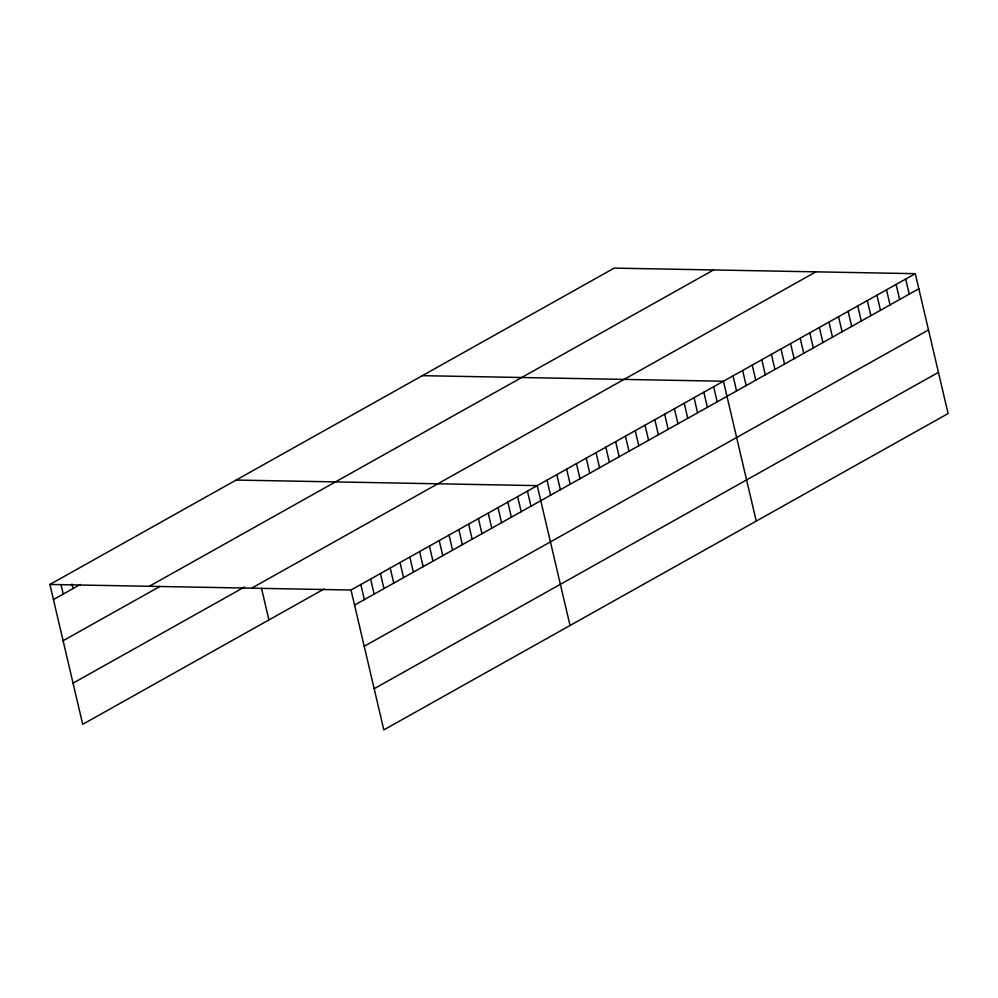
<?xml version="1.0" encoding="UTF-8"?>
<svg xmlns="http://www.w3.org/2000/svg" width="998" height="998" viewBox="0 0 998 998"><rect width="100%" height="100%" fill="white"/><g stroke="black" fill="none" stroke-linecap="round" stroke-linejoin="round"><path stroke-width="1.5" d="M324.038 589.02L82.709 724.323L49.9 584.454L614.169 268.125L915.291 273.677L948.1 413.546L383.831 729.875L351.022 590.018L915.291 273.677M53.443 599.549L80.389 584.441M149.276 586.288L713.545 269.959M63.099 640.716L159.88 586.462M73.054 683.143L244.56 586.999M251.646 588.171L815.927 271.843M354.564 605.1L918.834 288.771M364.22 646.28L928.489 329.951M374.163 688.707L938.444 372.366M422.316 375.672L723.438 381.236L756.247 521.106M236.114 480.063L537.236 485.627L570.033 625.484M49.9 584.454L351.022 590.018M905.697 279.053L909.24 294.148M896.104 284.442L899.647 299.525M886.511 289.819L890.054 304.901M876.93 295.196L880.461 310.278M867.337 300.573L870.867 315.667M857.744 305.949L861.274 321.044M848.15 311.326L851.681 326.421M838.557 316.703L842.087 331.798M828.964 322.08L832.507 337.174M819.37 327.456L822.913 342.551M809.777 332.833L813.32 347.928M800.184 338.21L803.727 353.304M790.591 343.586L794.134 358.681M780.997 348.963L784.54 364.058M771.404 354.34L774.947 369.435M761.811 359.729L765.354 374.811M752.218 365.106L755.76 380.188M742.624 370.483L746.167 385.565M733.031 375.859L736.574 390.954M713.645 386.725L717.175 401.82M703.84 392.226L707.382 407.309M694.034 397.715L697.577 412.81M684.241 403.204L687.784 418.299M674.436 408.706L677.979 423.801M664.643 414.195L668.173 429.29M654.838 419.696L658.381 434.791M645.032 425.185L648.575 440.28M635.239 430.687L638.782 445.769M625.434 436.176L628.977 451.271M615.641 441.665L619.172 456.76M605.836 447.166L609.379 462.261M596.031 452.655L599.573 467.75M586.238 458.157L589.768 473.239M576.432 463.646L579.975 478.741M566.627 469.135L570.17 484.23M556.834 474.636L560.377 489.731M547.029 480.125L550.572 495.22M527.431 491.116L530.973 506.211M517.625 496.617L521.168 511.7M507.832 502.106L511.375 517.201M498.027 507.595L501.57 522.69M488.234 513.097L491.764 528.192M478.429 518.586L481.972 533.681M468.623 524.087L472.166 539.169M458.831 529.576L462.361 544.671M449.025 535.065L452.568 550.16M439.22 540.567L442.763 555.661M429.427 546.056L432.97 561.15M419.622 551.557L423.164 566.639M409.829 557.046L413.359 572.141M400.023 562.535L403.566 577.63M390.218 568.037L393.761 583.131M380.425 573.526L383.968 588.62M370.62 579.027L374.163 594.122M360.827 584.516L364.357 599.611M261.513 588.358L268.911 619.933M71.981 584.03L73.041 588.558M61.115 584.99L63.236 594.047"/></g></svg>
